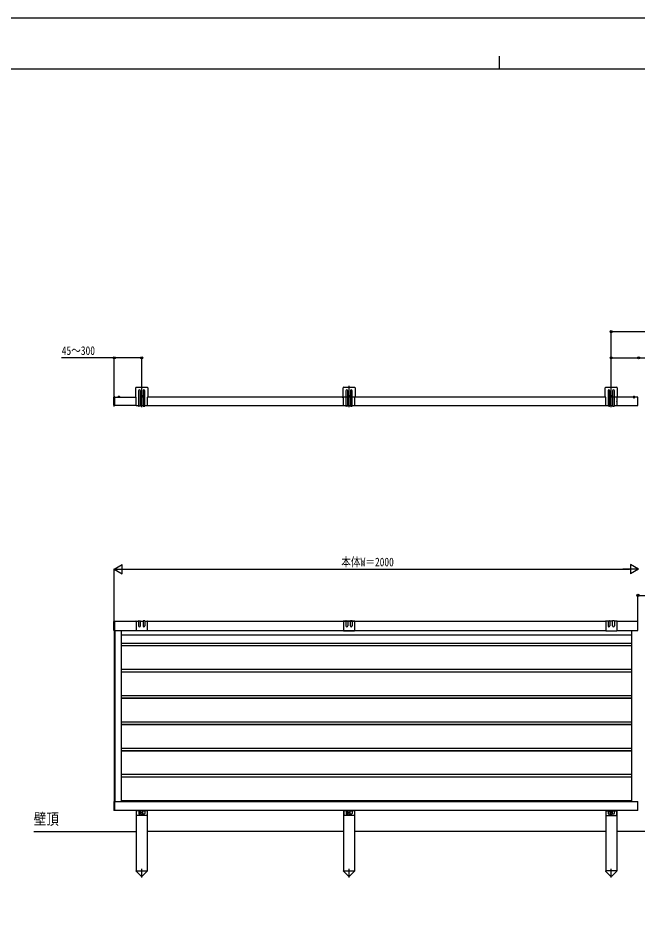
# Model space of a CAD drawing. Units: millimetres, scale not verified. Extents: x -4205 to 4205, y -2970 to 2970.
# Drawn here: x -1840 to 525, y -464 to 2970 of the extents above; entities that cross this region are included whole.
import ezdxf
from ezdxf.enums import TextEntityAlignment as Align

# ---------------------------------------------------------------- set-up
doc = ezdxf.new("R2010")
doc.units = ezdxf.units.MM
doc.header["$LTSCALE"] = 10
for name, color, linetype in [('0-1_USER1', 3, 'Continuous'), ('0-2_YKK_A1', 4, 'Continuous'), ('0-3_YKK_D', 6, 'Continuous'), ('0-4_YKK_ZWAK', 7, 'Continuous')]:
    doc.layers.add(name, color=color, linetype=linetype)
doc.styles.add('ＭＳ ゴシック', font='')
doc.styles.get('ＭＳ ゴシック').set_extended_font_data('MS Gothic')

msp = doc.modelspace()

# ---------------------------------------------------------------- linework, layer by layer
at = {"layer": '0-2_YKK_A1'}
for p, q in [((-1391, 1524.74), (-1391, 1560.24)), ((-1388.5, 1562.74), (-1347.5, 1562.74)), ((-1380, 1548.94), (-1380, 1491.24)), ((-1373, 1491.24), (-1373, 1548.94)), ((-1368, 1487.22), (-1368, 1568.38)), ((-1363, 1548.94), (-1363, 1491.24)), ((-1356, 1491.24), (-1356, 1548.94)), ((-1345, 1560.24), (-1345, 1524.74)), ((-600, 1524.74), (-600, 1560.24)), ((-597.5, 1562.74), (-556.5, 1562.74)), ((-589, 1548.94), (-589, 1491.24)), ((-582, 1491.24), (-582, 1548.94)), ((-577, 1487.22), (-577, 1568.38)), ((-572, 1548.94), (-572, 1491.24)), ((-565, 1491.24), (-565, 1548.94)), ((-554, 1560.24), (-554, 1524.74)), ((400, 1524.74), (400, 1560.24)), ((402.5, 1562.74), (443.5, 1562.74)), ((411, 1548.94), (411, 1491.24)), ((418, 1491.24), (418, 1548.94)), ((423, 1487.22), (423, 1568.38)), ((428, 1548.94), (428, 1491.24)), ((435, 1491.24), (435, 1548.94)), ((446, 1560.24), (446, 1524.74)), ((-1474.5, 1521.99), (-1474.5, 1524.2)), ((-1474.5, 1521.71), (-1474.5, 1521.99)), ((-1474.5, 1496.08), (-1474.5, 1521.71)), ((-1470.3, 1525.39), (-1473.56, 1525.19)), ((-1472.5, 1489.63), (-1472.5, 1527.96)), ((-1470.3, 1525.39), (-1470.3, 1523.08)), ((-1470.3, 1521.71), (-1470.3, 1523.08)), ((-1470.3, 1496.08), (-1470.3, 1521.71)), ((-1470, 1525.09), (-1470, 1522.8)), ((-1470, 1524.74), (-1391, 1524.74)), ((-1470, 1492.74), (-1470, 1524.74)), ((-1470, 1496.08), (-1470, 1521.71)), ((-1451.4, 1524.74), (-1458.6, 1524.74)), ((-1457.05, 1526.7), (-1456.15, 1524.89)), ((-1455, 1524.28), (-1456.15, 1524.89)), ((-1455, 1528.24), (-1455, 1521.66)), ((-1455, 1524.28), (-1453.86, 1524.89)), ((-1452.95, 1526.7), (-1453.86, 1524.89)), ((-1394, 1524.74), (-1389, 1524.74)), ((-1389, 1524.45), (-1389, 1524.74)), ((-1389, 1509.45), (-1389, 1523.02)), ((-1372.25, 1527.94), (-1363.75, 1527.94)), ((-1369.25, 1527.52), (-1370.08, 1527.52)), ((-1368, 1523.69), (-1368, 1532.19)), ((-1366.76, 1528.35), (-1365.93, 1528.35)), ((-1347, 1524.74), (-1347, 1524.45)), ((-1347, 1524.74), (-1345, 1524.74)), ((-1347, 1523.02), (-1347, 1509.45)), ((402, 1524.74), (-1345, 1524.74)), ((-603, 1524.74), (-598, 1524.74)), ((-598, 1524.45), (-598, 1524.74)), ((-598, 1509.45), (-598, 1523.02)), ((-581.25, 1527.94), (-572.75, 1527.94)), ((-578.24, 1527.52), (-579.07, 1527.52)), ((-577, 1523.69), (-577, 1532.19)), ((-575.75, 1528.35), (-574.92, 1528.35)), ((-556, 1524.74), (-556, 1524.45)), ((-556, 1524.74), (-554, 1524.74)), ((-556, 1523.02), (-556, 1509.45)), ((402, 1524.45), (402, 1524.74)), ((402, 1509.45), (402, 1523.02)), ((418.75, 1527.94), (427.25, 1527.94)), ((421.76, 1527.52), (420.93, 1527.52)), ((525, 1524.74), (421, 1524.74)), ((423, 1523.69), (423, 1532.19)), ((424.25, 1528.35), (425.08, 1528.35)), ((444, 1524.74), (444, 1524.45)), ((444, 1524.74), (446, 1524.74)), ((444, 1523.02), (444, 1509.45)), ((506.4, 1524.74), (513.6, 1524.74)), ((507.95, 1526.7), (508.86, 1524.89)), ((510, 1524.28), (508.86, 1524.89)), ((510, 1528.24), (510, 1519.08)), ((510, 1524.28), (511.15, 1524.89)), ((512.05, 1526.7), (511.15, 1524.89)), ((525, 1492.74), (525, 1524.74)), ((-1474.5, 1495.8), (-1474.5, 1496.08)), ((-1474.5, 1493.59), (-1474.5, 1495.8)), ((-1470.3, 1492.39), (-1473.56, 1492.59)), ((-1470.3, 1494.71), (-1470.3, 1496.08)), ((-1470.3, 1494.71), (-1470.3, 1492.39)), ((-1470, 1494.99), (-1470, 1492.69)), ((-1389, 1492.74), (-1470, 1492.74)), ((-1389, 1491.24), (-1389, 1508.02)), ((-1380, 1491.24), (-1389, 1491.24)), ((-1374, 1490.24), (-1379, 1490.24)), ((-1363, 1491.24), (-1373, 1491.24)), ((-1362, 1490.24), (-1357, 1490.24)), ((-1347, 1491.24), (-1356, 1491.24)), ((-1347, 1508.02), (-1347, 1491.24)), ((-1347, 1492.74), (402, 1492.74)), ((-598, 1491.24), (-598, 1508.02)), ((-589, 1491.24), (-598, 1491.24)), ((-583, 1490.24), (-588, 1490.24)), ((-572, 1491.24), (-582, 1491.24)), ((-571, 1490.24), (-566, 1490.24)), ((-556, 1491.24), (-565, 1491.24)), ((-556, 1508.02), (-556, 1491.24)), ((402, 1491.24), (402, 1508.02)), ((411, 1491.24), (402, 1491.24)), ((417, 1490.24), (412, 1490.24)), ((428, 1491.24), (418, 1491.24)), ((429, 1490.24), (434, 1490.24)), ((444, 1491.24), (435, 1491.24)), ((444, 1508.02), (444, 1491.24)), ((444, 1492.74), (525, 1492.74)), ((-1474.5, 669.22), (-1470, 669.22)), ((-1472.5, 661.98), (-1472.5, 677.36)), ((-1389, 669.22), (-1472.5, 669.22)), ((-1470, 635.22), (-1470, 669.22)), ((-1390.94, 669.69), (-1389, 669.69)), ((-1389, 671.2), (-1380, 671.2)), ((-1389, 669.7), (-1389, 633.84)), ((-1380, 671.2), (-1380, 652.78)), ((-1379, 672.2), (-1374, 672.2)), ((-1373, 652.78), (-1373, 671.2)), ((-1373, 671.2), (-1363, 671.2)), ((-1363, 671.2), (-1363, 652.78)), ((-1357, 672.2), (-1362, 672.2)), ((-1356, 671.2), (-1356, 652.78)), ((-1356, 671.2), (-1347, 671.2)), ((-1347, 669.7), (-1347, 633.84)), ((-1347, 669.63), (-1345.04, 669.61)), ((402, 669.22), (-1347, 669.22)), ((-598, 669.6), (-599.96, 669.59)), ((-589, 671.18), (-598, 671.18)), ((-598, 669.6), (-598, 633.81)), ((-589, 671.18), (-589, 652.76)), ((-588, 672.18), (-583, 672.18)), ((-582, 671.18), (-582, 652.76)), ((-572, 671.18), (-582, 671.18)), ((-572, 652.76), (-572, 671.18)), ((-566, 672.18), (-571, 672.18)), ((-565, 671.18), (-565, 652.76)), ((-556, 671.18), (-565, 671.18)), ((-556, 669.68), (-556, 633.81)), ((-554.06, 669.67), (-556, 669.67)), ((402, 669.63), (400.04, 669.61)), ((411, 671.2), (402, 671.2)), ((402, 669.63), (402, 633.84)), ((411, 671.2), (411, 652.78)), ((412, 672.2), (417, 672.2)), ((418, 671.2), (418, 652.78)), ((428, 671.2), (418, 671.2)), ((428, 652.78), (428, 671.2)), ((434, 672.2), (429, 672.2)), ((435, 671.2), (435, 652.78)), ((444, 671.2), (435, 671.2)), ((444, 669.7), (444, 633.84)), ((445.94, 669.69), (444, 669.69)), ((525, 669.22), (444, 669.22)), ((525, 635.22), (525, 669.22)), ((-1473.1, 635.22), (-1473.1, -16.78)), ((-1473.1, 635.22), (-1389, 635.22)), ((-1470.9, 635.22), (-1470.9, -16.78)), ((-1445.9, 635.22), (-1445.9, -16.78)), ((-1389, 634.33), (-1445.9, 634.33)), ((-1445.9, 618.37), (500.9, 618.37)), ((-1445.9, 618.22), (500.9, 618.22)), ((-1347, 633.84), (-1389, 633.84)), ((-1347, 635.22), (402, 635.22)), ((402, 634.33), (-1347, 634.33)), ((-598, 633.81), (-556, 633.81)), ((402, 633.84), (444, 633.84)), ((444, 635.22), (525, 635.22)), ((500.9, 634.33), (444, 634.33)), ((500.9, 635.22), (500.9, -16.78)), ((-1445.9, 587.52), (500.9, 587.52)), ((-1445.9, 578.27), (500.9, 578.27)), ((-1445.9, 577.45), (500.9, 577.45)), ((-1445.9, 487.22), (500.9, 487.22)), ((-1445.9, 477.97), (500.9, 477.97)), ((-1445.9, 477.15), (500.9, 477.15)), ((-1445.9, 387.32), (500.9, 387.32)), ((-1445.9, 377.97), (500.9, 377.97)), ((-1445.9, 377.15), (500.9, 377.15)), ((-1445.9, 287.22), (500.9, 287.22)), ((-1445.9, 277.97), (500.9, 277.97)), ((-1445.9, 277.15), (500.9, 277.15)), ((-1445.9, 187.22), (500.9, 187.22)), ((-1445.9, 177.97), (500.9, 177.97)), ((-1445.9, 177.15), (500.9, 177.15)), ((-1445.9, 87.22), (500.9, 87.22)), ((-1445.9, 77.97), (500.9, 77.97)), ((-1445.9, 77.15), (500.9, 77.15)), ((-1474.5, -16.78), (-1474.5, -50.78)), ((-1470, -16.78), (525, -16.78)), ((-1445.9, -12.78), (500.9, -12.78)), ((14.5, -16.78), (-0.97, -16.78)), ((525, -50.78), (525, -16.78)), ((-1470, -50.78), (-1474.5, -50.78)), ((525, -50.78), (-1470, -50.78)), ((-1389, -50.78), (-1389, -280.78)), ((-1388.5, -50.78), (-1388.5, -67.75)), ((-1379.5, -52.25), (-1388.5, -52.25)), ((-1379.5, -50.75), (-1379.5, -62.75)), ((-1378.5, -53.25), (-1373.5, -53.25)), ((-1377.5, -64.75), (-1374.5, -64.75)), ((-1372.5, -62.75), (-1372.5, -50.75)), ((-1363.5, -52.25), (-1372.5, -52.25)), ((-1363.5, -62.75), (-1363.5, -50.75)), ((-1357.5, -53.25), (-1362.5, -53.25)), ((-1358.5, -64.75), (-1361.5, -64.75)), ((-1356.5, -50.75), (-1356.5, -62.75)), ((-1347.5, -52.25), (-1356.5, -52.25)), ((-1347.5, -50.78), (-1347.5, -67.75)), ((-1347, -50.78), (-1347, -280.78)), ((-598, -50.78), (-598, -280.78)), ((-597.5, -50.78), (-597.5, -67.75)), ((-588.5, -52.25), (-597.5, -52.25)), ((-588.5, -50.75), (-588.5, -62.75)), ((-587.5, -53.25), (-582.5, -53.25)), ((-586.5, -64.75), (-583.5, -64.75)), ((-581.5, -62.75), (-581.5, -50.75)), ((-572.5, -52.25), (-581.5, -52.25)), ((-572.5, -62.75), (-572.5, -50.75)), ((-566.5, -53.25), (-571.5, -53.25)), ((-567.5, -64.75), (-570.5, -64.75)), ((-565.5, -50.75), (-565.5, -62.75)), ((-556.5, -52.25), (-565.5, -52.25)), ((-556.5, -50.78), (-556.5, -67.75)), ((-556, -50.78), (-556, -280.78)), ((402, -50.78), (402, -280.78)), ((402.5, -50.78), (402.5, -67.75)), ((402.5, -52.25), (411.5, -52.25)), ((411.5, -50.75), (411.5, -62.75)), ((412.5, -53.25), (417.5, -53.25)), ((413.5, -64.75), (416.5, -64.75)), ((418.5, -62.75), (418.5, -50.75)), ((418.5, -52.25), (427.5, -52.25)), ((427.5, -62.75), (427.5, -50.75)), ((433.5, -53.25), (428.5, -53.25)), ((432.5, -64.75), (429.5, -64.75)), ((434.5, -50.75), (434.5, -62.75)), ((434.5, -52.25), (443.5, -52.25)), ((443.5, -50.78), (443.5, -67.75)), ((444, -50.78), (444, -280.78)), ((-1349.5, -69.75), (-1386.5, -69.75)), ((-558.5, -69.75), (-595.5, -69.75)), ((404.5, -69.75), (441.5, -69.75)), ((-1779.77, -130.78), (-1389, -130.78)), ((-598, -130.78), (-1347, -130.78)), ((402, -130.78), (-556, -130.78)), ((1402, -130.78), (444, -130.78)), ((-1368, -306.29), (-1368, -273.81)), ((-577, -306.29), (-577, -273.81)), ((423, -306.29), (423, -273.81)), ((-1389.2, -281.78), (-1389.2, -280.78)), ((-1389.2, -280.78), (-1346.8, -280.78)), ((-1389.2, -281.78), (-1371.52, -299.33)), ((-1346.8, -281.78), (-1364.48, -299.33)), ((-1346.8, -280.78), (-1346.8, -281.78)), ((-598.2, -281.78), (-598.2, -280.78)), ((-598.2, -280.78), (-555.8, -280.78)), ((-598.2, -281.78), (-580.52, -299.33)), ((-555.8, -281.78), (-573.48, -299.33)), ((-555.8, -280.78), (-555.8, -281.78)), ((401.8, -280.78), (401.8, -281.78)), ((444.2, -280.78), (401.8, -280.78)), ((401.8, -281.78), (419.48, -299.33)), ((444.2, -281.78), (426.52, -299.33)), ((444.2, -281.78), (444.2, -280.78))]:
    msp.add_line(p, q, dxfattribs=at)
for points in [[(-1470, 1522.8), (-1470, 1522.73), (-1470, 1522.64), (-1470, 1522.54), (-1470, 1522.43), (-1470, 1522.31), (-1470, 1522.17), (-1470, 1522.03), (-1470, 1521.87), (-1470, 1521.71)], [(-1370.08, 1527.52), (-1370.08, 1528.35), (-1369.25, 1528.35)], [(-1368.42, 1529.18), (-1368.42, 1530.01), (-1367.59, 1530.01), (-1367.59, 1529.18)], [(-1367.59, 1526.69), (-1367.59, 1525.86), (-1368.42, 1525.86), (-1368.42, 1526.69)], [(-1365.93, 1528.35), (-1365.93, 1527.52), (-1366.76, 1527.52)], [(-579.07, 1527.52), (-579.07, 1528.35), (-578.24, 1528.35)], [(-577.41, 1529.18), (-577.41, 1530.01), (-576.58, 1530.01), (-576.58, 1529.18)], [(-576.58, 1526.69), (-576.58, 1525.86), (-577.41, 1525.86), (-577.41, 1526.69)], [(-574.92, 1528.35), (-574.92, 1527.52), (-575.75, 1527.52)], [(420.93, 1527.52), (420.93, 1528.35), (421.76, 1528.35)], [(422.59, 1529.18), (422.59, 1530.01), (423.42, 1530.01), (423.42, 1529.18)], [(423.42, 1526.69), (423.42, 1525.86), (422.59, 1525.86), (422.59, 1526.69)], [(425.08, 1528.35), (425.08, 1527.52), (424.25, 1527.52)], [(-1470, 1496.08), (-1470, 1495.92), (-1470, 1495.76), (-1470, 1495.62), (-1470, 1495.48), (-1470, 1495.36), (-1470, 1495.25), (-1470, 1495.15), (-1470, 1495.06), (-1470, 1494.99)], [(-1470, 635.22), (-1474.5, 635.22), (-1474.5, 669.22)], [(-1470, -50.78), (-1470, -16.78), (-1474.5, -16.78)]]:
    msp.add_lwpolyline(points, dxfattribs=at)
for centre, radius in [((-1368, 1527.94), 4.25), ((-577, 1527.94), 4.25), ((423, 1527.94), 4.25), ((-1368, -58.75), 2.1), ((-1368, -65.75), 1.65), ((-577, -58.75), 2.1), ((-577, -65.75), 1.65), ((423, -58.75), 2.1), ((423, -65.75), 1.65)]:
    msp.add_circle(centre, radius, dxfattribs=at)
for centre, radius, start, end in [((-1388.5, 1560.24), 2.5, 90, 180), ((-1376.5, 1548.94), 3.5, 0, 180), ((-1359.5, 1548.94), 3.5, 0, 180), ((-1347.5, 1560.24), 2.5, 0, 90), ((-597.5, 1560.24), 2.5, 90, 180), ((-585.5, 1548.94), 3.5, 0, 180), ((-568.5, 1548.94), 3.5, 0, 180), ((-556.5, 1560.24), 2.5, 0, 90), ((402.5, 1560.24), 2.5, 90, 180), ((414.5, 1548.94), 3.5, 0, 180), ((431.5, 1548.94), 3.5, 0, 180), ((443.5, 1560.24), 2.5, 0, 90), ((-1473.5, 1524.2), 1, 93.5, 180), ((-1470.3, 1525.09), 0.3, 0, 90), ((-1458.6, 1524.89), 0.154, 152.71904, 270), ((-1455, 1523.04), 4.2, 27.28096, 152.71904), ((-1451.4, 1524.89), 0.154, 270, 27.28096), ((-1389.7, 1523.74), 1, 314.427, 45.573), ((-1369.25, 1529.18), 0.83, 270, 0), ((-1369.25, 1526.69), 0.83, 0, 90), ((-1366.76, 1529.18), 0.83, 180, 270), ((-1366.76, 1526.69), 0.83, 90, 180), ((-1346.3, 1523.74), 1, 134.427, 225.573), ((-598.7, 1523.74), 1, 314.427, 45.573), ((-578.24, 1529.18), 0.83, 270, 0), ((-578.24, 1526.69), 0.83, 0, 90), ((-575.75, 1529.18), 0.83, 180, 270), ((-575.75, 1526.69), 0.83, 90, 180), ((-555.3, 1523.74), 1, 134.427, 225.573), ((401.3, 1523.74), 1, 314.427, 45.573), ((421.76, 1529.18), 0.83, 270, 0), ((421.76, 1526.69), 0.83, 0, 90), ((424.25, 1529.18), 0.83, 180, 270), ((424.25, 1526.69), 0.83, 90, 180), ((444.7, 1523.74), 1, 134.427, 225.573), ((506.4, 1524.89), 0.154, 152.71904, 270), ((510, 1523.04), 4.2, 27.28096, 152.71904), ((513.6, 1524.89), 0.154, 270, 27.28096), ((-1473.5, 1493.59), 1, 180, 266.5), ((-1470.3, 1492.69), 0.3, 270, 0), ((-1389.7, 1508.74), 1, 314.427, 45.573), ((-1379, 1491.24), 1, 180, 270), ((-1374, 1491.24), 1, 270, 0), ((-1362, 1491.24), 1, 180, 270), ((-1357, 1491.24), 1, 270, 0), ((-1346.3, 1508.74), 1, 134.427, 225.573), ((-598.7, 1508.74), 1, 314.427, 45.573), ((-588, 1491.24), 1, 180, 270), ((-583, 1491.24), 1, 270, 0), ((-571, 1491.24), 1, 180, 270), ((-566, 1491.24), 1, 270, 0), ((-555.3, 1508.74), 1, 134.427, 225.573), ((401.3, 1508.74), 1, 314.427, 45.573), ((412, 1491.24), 1, 180, 270), ((417, 1491.24), 1, 270, 0), ((429, 1491.24), 1, 180, 270), ((434, 1491.24), 1, 270, 0), ((444.7, 1508.74), 1, 134.427, 225.573), ((-1389, 669.2), 2, 90, 165.81731), ((-1379, 671.2), 1, 90, 180), ((-1376.5, 652.78), 3.5, 180.00009, 359.99984), ((-1374, 671.2), 1, 0, 90), ((-1362, 671.2), 1, 90, 180), ((-1359.5, 652.78), 3.5, 180.00016, 359.99991), ((-1357, 671.2), 1, 0, 90), ((-1347, 669.2), 2, 11.91722, 90), ((-598, 669.18), 2, 90, 168.08278), ((-588, 671.18), 1, 90, 180), ((-585.5, 652.76), 3.5, 180.00009, 359.99984), ((-583, 671.18), 1, 0, 90), ((-571, 671.18), 1, 90, 180), ((-568.5, 652.76), 3.5, 180.00016, 359.99991), ((-566, 671.18), 1, 0, 90), ((-556, 669.18), 2, 14.18269, 90), ((402, 669.2), 2, 90, 168.08278), ((412, 671.2), 1, 90, 180), ((414.5, 652.78), 3.5, 180.00009, 359.99984), ((417, 671.2), 1, 0, 90), ((429, 671.2), 1, 90, 180), ((431.5, 652.78), 3.5, 180.00016, 359.99991), ((434, 671.2), 1, 0, 90), ((444, 669.2), 2, 14.18269, 90), ((-1386.5, -67.75), 2, 180, 270), ((-1378.5, -52.25), 1, 180, 270), ((-1377.5, -62.75), 2, 180, 270), ((-1374.5, -62.75), 2, 270, 0), ((-1373.5, -52.25), 1, 270, 0), ((-1362.5, -52.25), 1, 180, 270), ((-1361.5, -62.75), 2, 180, 270), ((-1358.5, -62.75), 2, 270, 0), ((-1357.5, -52.25), 1, 270, 0), ((-1349.5, -67.75), 2, 270, 0), ((-595.5, -67.75), 2, 180, 270), ((-587.5, -52.25), 1, 180, 270), ((-586.5, -62.75), 2, 180, 270), ((-583.5, -62.75), 2, 270, 0), ((-582.5, -52.25), 1, 270, 0), ((-571.5, -52.25), 1, 180, 270), ((-570.5, -62.75), 2, 180, 270), ((-567.5, -62.75), 2, 270, 0), ((-566.5, -52.25), 1, 270, 0), ((-558.5, -67.75), 2, 270, 0), ((404.5, -67.75), 2, 180, 270), ((412.5, -52.25), 1, 180, 270), ((413.5, -62.75), 2, 180, 270), ((416.5, -62.75), 2, 270, 0), ((417.5, -52.25), 1, 270, 0), ((428.5, -52.25), 1, 180, 270), ((429.5, -62.75), 2, 180, 270), ((432.5, -62.75), 2, 270, 0), ((433.5, -52.25), 1, 270, 0), ((441.5, -67.75), 2, 270, 0), ((-1368, -295.78), 5, 225.20979, 314.79021), ((-577, -295.78), 5, 225.20979, 314.79021), ((423, -295.78), 5, 225.20979, 314.79021)]:
    msp.add_arc(centre, radius, start, end, dxfattribs=at)
at = {"layer": '0-3_YKK_D'}
for p, q in [((423, 1569.38), (423, 1775.74)), ((423, 1774.74), (2423, 1774.74)), ((-1472.5, 1528.96), (-1472.5, 1675.74)), ((-1368, 1569.38), (-1368, 1675.74)), ((423, 1569.38), (423, 1675.74)), ((-1472.5, 869.22), (-1442.19, 886.72)), ((-1472.5, 678.36), (-1472.5, 870.22)), ((-1472.5, 869.22), (-1442.19, 851.72)), ((-1472.5, 869.22), (-1411.88, 869.22)), ((-1442.19, 851.72), (-1442.19, 886.72)), ((-1437.5, 869.22), (492.5, 869.22)), ((527.5, 869.22), (466.88, 869.22)), ((527.5, 869.22), (497.19, 886.72)), ((497.19, 886.72), (497.19, 851.72)), ((527.5, 869.22), (497.19, 851.72)), ((525, 670.22), (525, 770.22))]:
    msp.add_line(p, q, dxfattribs=at)
for points in [[(-1368, 1674.74), (-1472.5, 1674.74), (-1673.9, 1674.74)], [(423, 1674.74), (527.5, 1674.74), (728.9, 1674.74)], [(525, 769.22), (530, 769.22), (630.6, 769.22)]]:
    msp.add_lwpolyline(points, dxfattribs=at)
for centre in [(423, 1774.74), (-1472.5, 1674.74), (-1368, 1674.74), (423, 1674.74), (527.5, 1674.74), (525, 769.22)]:
    msp.add_circle(centre, 4.25, dxfattribs=at)
at = {"layer": '0-4_YKK_ZWAK'}
for p, q in [((-4.98, 2825), (-4.98, 2775)), ((3895.02, 2775), (-3904.98, 2775))]:
    msp.add_line(p, q, dxfattribs=at)
msp.add_lwpolyline([(-4205, -2970), (4205, -2970), (4205, 2970), (-4205, 2970)], close=True, dxfattribs=at)

# ---------------------------------------------------------------- texts
at = {"layer": '0-1_USER1', "style": 'ＭＳ ゴシック', "width": 0.8}
msp.add_text('壁頂', height=43.99, dxfattribs=at).set_placement((-1779.77, -118.43), align=Align.BOTTOM_LEFT)
at = {"layer": '0-3_YKK_D', "style": 'ＭＳ ゴシック', "width": 0.8}
for s, p in [('45～300', (-1672.9, 1675.74)), ('本体W＝2000', (-606.9, 870.02))]:
    msp.add_text(s, height=32.99, dxfattribs=at).set_placement(p, align=Align.BOTTOM_LEFT)

doc.saveas('drawing.dxf')
